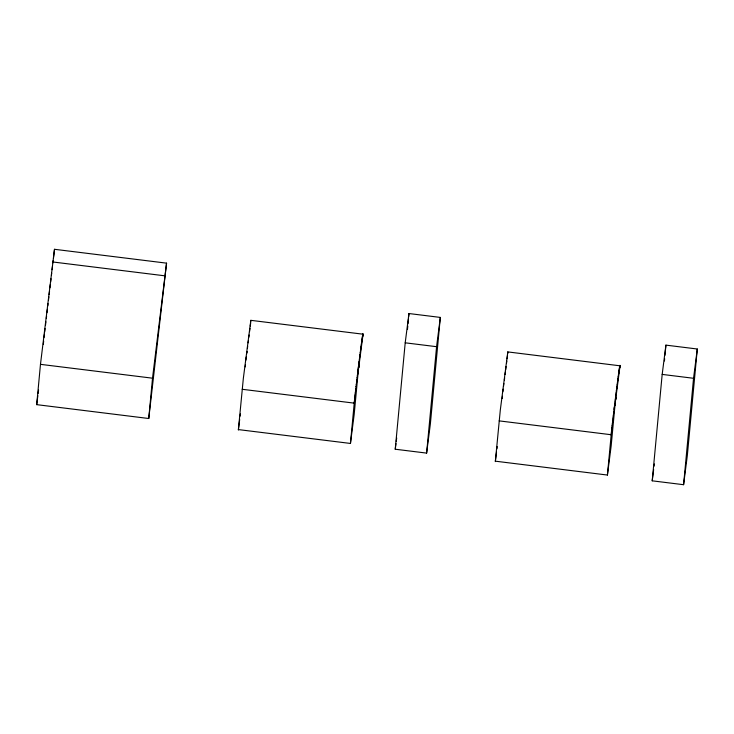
<?xml version="1.0" encoding="UTF-8"?>
<svg xmlns="http://www.w3.org/2000/svg" width="734" height="734" viewBox="0 0 734 734"><rect width="100%" height="100%" fill="white"/><g stroke="black" fill="none" stroke-linecap="round" stroke-linejoin="round"><path stroke-width="1.1" d="M362.908 334.686L362.972 333.741L362.486 336.346M250.826 321.308L250.863 320.336L362.89 334.172L362.706 335.034M362.88 335.163L362.963 334.245M619.845 366.752L619.918 365.321L619.579 367.211M362.825 335.787L362.935 334.722M507.744 353.522L507.809 351.916L500.313 409.994L495.367 461.181L607.422 475.045L611.156 445.933L615.092 404.177M619.799 367.376L619.881 365.789L507.809 351.916M359.027 365.66L358.798 367.064M362.752 336.548L362.88 335.355M616 397.259L615.771 398.654M619.725 368.147L619.854 366.954M36.7 404.645L40.471 364.339L54.499 249.294L166.554 263.148L148.754 418.508L36.7 404.645L37.847 395.69M43.352 344.338L43.664 340.989M148.754 418.508L152.525 378.193L166.554 263.148M250.835 320.318L243.339 378.405L238.403 429.592L350.457 443.446L354.183 414.334L358.1 372.762M245.275 366.89L245.477 364.651M350.457 443.446L354.228 403.14L242.174 389.277M395.241 449.226L405.205 342.815L408.957 313.537L440.327 317.418L430.372 423.83L426.619 453.107L395.241 449.226L395.965 443.602M407.471 329.382L407.792 325.988M408.003 323.722L408.425 319.198M408.636 316.932L408.957 313.537M426.619 453.107L436.583 346.696L440.327 317.418M502.239 398.479L502.451 396.241M607.422 475.045L611.193 434.73L499.138 420.876M652.214 480.825L662.178 374.404L665.921 345.127L697.3 349.008L687.336 455.429L683.593 484.706L652.214 480.825L653.655 469.567M664.444 360.981L664.655 358.715M664.967 355.32L665.921 345.127M683.593 484.706L693.547 378.285L697.3 349.008M245.899 360.174L246.266 356.972M354.173 403.553L354.311 402.223M357.953 374.028L358.119 372.578M502.873 391.763L503.166 389.13M611.147 435.152L611.284 433.822M614.927 405.618L615.11 403.975M354.265 402.636L354.421 401.177M611.229 434.225L611.385 432.776M354.366 401.571L354.54 399.993M611.339 433.161L611.514 431.592M354.494 400.369L354.687 398.681M611.459 431.968L611.651 430.28M354.632 399.039L354.843 397.241M611.606 430.638L611.807 428.839M354.797 397.589L355.008 395.69M611.761 429.179L611.982 427.289M354.972 396.011L355.201 394.03M611.936 427.61L612.165 425.619M355.155 394.332L355.403 392.259M355.357 392.543L355.614 390.396M358.082 372.881L358.247 371.477M358.1 372.661L358.275 371.239M612.128 425.922L612.367 423.857M612.33 424.133L612.578 421.986M615.074 404.26L615.184 403.315M355.577 390.653L355.843 388.442M612.541 422.252L612.807 420.041M615.101 404.021L615.156 403.544M44.031 337.612L44.435 334.218M44.71 331.952L45.104 328.557M45.508 325.162L45.912 321.758M46.315 318.363L46.581 316.097M46.985 312.702L47.389 309.308M47.793 305.913L48.059 303.647M48.462 300.252L48.866 296.848M49.132 294.582L49.536 291.187M49.94 287.792L50.343 284.397M50.609 282.131L51.013 278.736M51.417 275.342L51.683 273.076M52.086 269.672L52.49 266.277M52.894 262.882L53.16 260.616M53.426 258.35L54.499 249.294M355.807 388.681L356.073 386.414M356.045 386.616L356.329 384.313M612.771 420.27L613.046 418.004M613.018 418.215L613.294 415.903M356.302 384.488L356.586 382.148M356.559 382.304L356.852 379.928M613.266 416.086L613.551 413.737M613.532 413.893L613.817 411.526M356.825 380.056L357.119 377.671M357.1 377.762L357.403 375.377M358.284 371.11L358.366 370.468M613.798 411.655L614.652 404.654M614.074 409.361L614.358 407.04M615.285 402.425L615.367 401.801M357.385 375.441L359.421 359.082M358.357 370.542L358.531 369.074M614.642 404.691L615.22 399.966M615.358 401.847L615.468 400.966M357.963 370.734L359.137 361.357M615.23 399.984L615.808 395.268M615.468 401.012L615.542 400.388M503.487 386.534L503.891 383.487M615.808 395.351L616.101 392.956M616.092 393.057L616.395 390.671M38.131 393.452L38.563 390.093M246.918 352.219L246.973 351.558L246.624 354.109M247.404 348.448L247.688 346.209M248.12 342.851L248.404 340.613M248.835 337.245L249.12 335.007M249.551 331.649L249.982 328.291M250.276 326.052L250.698 322.694M238.348 430.005L239.688 419.509M240.119 416.15L240.403 413.912M359.412 359.21L359.706 356.843M359.697 357.008L359.99 354.669M362.807 336.135L358.825 366.881M396.25 441.345L396.69 437.969M504.368 380.038L504.662 377.799M505.093 374.441L505.377 372.202M505.662 369.964L506.093 366.605M506.524 363.247L506.809 361.009M507.093 358.77L507.524 355.412M495.312 461.603L496.514 452.227M496.946 448.869L497.23 446.63M616.661 388.607L616.955 386.267M616.376 390.809L616.679 388.442M615.569 400.241L615.679 399.296M619.78 367.725L615.798 398.47M654.086 466.191L654.379 463.934M359.972 354.861L360.266 352.559M360.238 352.77L360.522 350.522M358.66 368.147L358.834 366.752M358.687 367.918L358.807 366.972M616.936 386.451L617.23 384.157M617.211 384.368L617.496 382.12M615.661 399.507L615.716 399.039M360.504 350.76L360.789 348.567M617.468 382.359L617.753 380.157M615.688 399.278L615.743 398.801M360.752 348.833L361.027 346.705M617.725 380.423L618 378.294M615.716 399.067L615.78 398.571M361 346.989L361.266 344.934M361.229 345.246L361.495 343.273M617.973 378.588L618.239 376.533M618.202 376.845L618.459 374.872M615.743 398.856L615.808 398.351M361.458 343.604L361.706 341.732M618.423 375.202L618.67 373.331M361.66 342.081L361.899 340.31M618.634 373.679L618.872 371.909M361.862 340.677L362.082 339.007M618.826 372.276L619.056 370.606M362.036 339.392L362.257 337.842M619.01 370.991L619.221 369.441M362.211 338.246L362.403 336.814M619.175 369.835L619.377 368.413M362.357 337.227L362.66 335.19M619.322 368.826L619.505 367.523M619.459 367.945L619.624 366.78M619.67 366.624L619.881 365.789M52.609 261.946L164.664 275.8M662.178 374.404L693.547 378.285M405.205 342.815L436.583 346.696M40.471 364.339L152.525 378.193"/></g></svg>
